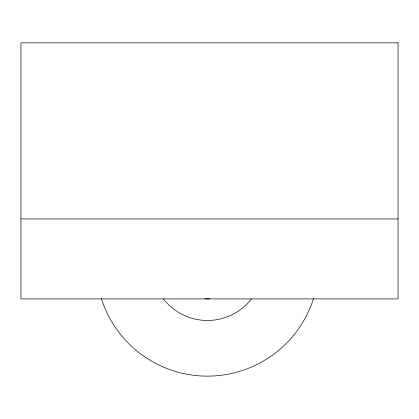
<?xml version="1.0" encoding="UTF-8"?>
<svg xmlns="http://www.w3.org/2000/svg" width="419" height="419" viewBox="0 0 419 419"><rect width="100%" height="100%" fill="white"/><g stroke="black" fill="none" stroke-linecap="round" stroke-linejoin="round"><path stroke-width="0.63" d="M20.95 218.938L398.05 218.938M313.538 298.553A111.344 111.344 0 0 1 101.335 298.553M251.41 298.936A55.675 55.675 0 0 1 163.462 298.936M209.977 298.815A34.117 34.117 0 0 1 204.896 298.815M398.05 42.864L20.95 42.864L20.95 298.909L398.05 298.909L398.05 42.864"/></g></svg>
